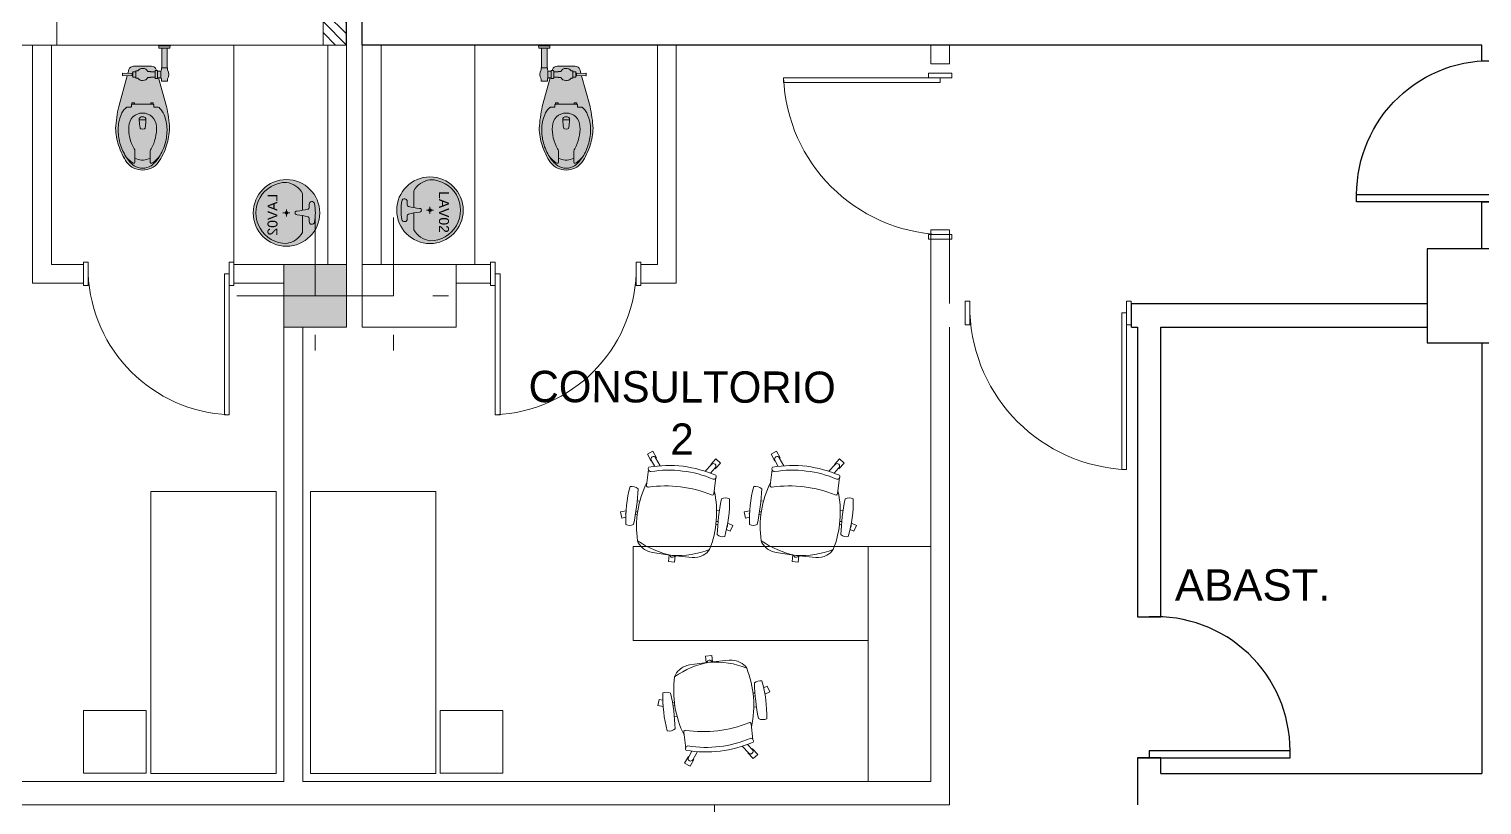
# Model space of a CAD drawing. Header units: metres. Extents: x 51 to 18146, y -212 to 18074.
# Drawn here: x 110.16 to 119.43, y 145 to 149.95 of the extents above; entities that cross this region are included whole.
import ezdxf

# ---------------------------------------------------------------- set-up
doc = ezdxf.new("R2010")
doc.units = ezdxf.units.M
doc.linetypes.add('DASHDOT', pattern=[1, 0.5, -0.25, 0, -0.25])
doc.layers.get('0').update_dxf_attribs({"color": 250})
for name, color, linetype in [('COL', 2, 'Continuous'), ('NO', 250, 'Continuous'), ('PA', 7, 'Continuous'), ('PDF_P0 - Mobiliario', 15, 'Continuous'), ('PU', 1, 'Continuous')]:
    doc.layers.add(name, color=color, linetype=linetype)
for name, color, linetype, lineweight in [('P0 - Mobiliario', 250, 'Continuous', 9), ('P0 - Paredes', 250, 'Continuous', 20), ('P0 - Puertas', 250, 'Continuous', 13), ('P0 - Textos', 250, 'Continuous', 13), ('Rebars', 252, 'Continuous', 5)]:
    doc.layers.add(name, color=color, linetype=linetype, lineweight=lineweight)
doc.layers.get('0').freeze()
doc.styles.add('CENTURY GOTHIC', font='GOTHIC.TTF')
doc.styles.get("Standard").update_dxf_attribs({"font": 'arial.ttf'})

# ---------------------------------------------------------------- blocks, each defined once
blk = doc.blocks.new('-EJ-')
at = {"color": 0, "linetype": 'DASHDOT'}
for p, q in [((-0.3535580161606049, 0.3535580161678808), (0.3535531956677005, -0.3535531956749764)), ((-0.3535549146308767, -0.3535549146345147), (0.3535535659266316, 0.3535535659302695))]:
    blk.add_line(p, q, dxfattribs=at)
blk = doc.blocks.new('-COL30-')
at = {"true_color": 0x636466}
h = blk.add_hatch(color=251, dxfattribs=at)
h.dxf.hatch_style = 1
h.paths.add_polyline_path([(-0.1999999999710837, 0.1999999998887602), (-0.1999999999710837, -0.200000000115196), (0.200000000032844, -0.200000000115196), (0.2000000000328441, 0.19999999988876)])
at = {"color": 0}
blk.add_lwpolyline([(-0.1999999999710837, 0.1999999998887602), (-0.1999999999710837, -0.200000000115196), (0.200000000032844, -0.200000000115196), (0.2000000000328441, 0.19999999988876)], close=True, dxfattribs=at)
blk = doc.blocks.new('RIOSTRA')
for p, q in [((29.28932188134059, -1.45519e-11), (-100.0000000000073, -129.2893218813551)), ((-41.42135623731883, -1.45519e-11), (-100.0000000000073, -58.57864376269572)), ((99.99999999999272, -1.45519e-11), (-50, -150.0000000000145)), ((99.99999999999272, -70.71067811867397), (20.71067811865942, -150.0000000000145))]:
    blk.add_line(p, q)
blk.add_lwpolyline([(-100, 0), (100, 0), (100, -150), (-100, -150)], close=True)
blk = doc.blocks.new('*U240')
for points in [[(-0.1700000003497285, 0.1499999960497864), (-0.1999999999120069, 0.1499999959443537), (-0.2000000004325813, -7.02885e-10), (-0.1700000011031336, -4.3227426e-09)], [(0.8599999999715778, 0.1499999978069986), (0.829999999943638, 0.149999999564211), (0.829999999306648, 1.0543271e-09), (0.859999999101757, 1.1597598e-09)], [(-0.1699999980851213, -0.9250000045462599), (-0.1699999996204856, 0.0749999949321994), (-0.1399999995925458, 0.0749999950376321), (-0.1399999972422743, -0.9250000063034725)]]:
    blk.add_lwpolyline(points, close=True)
blk.add_arc((-0.2147378943730582, 0.1197378871497148), 1.045695340698735, 272.4520289822531, 357.5479712825325)
blk = doc.blocks.new('INOD-01')
at = {"true_color": 0xffffff, "transparency": 33554687}
h = blk.add_hatch(color=7, dxfattribs=at)
h.dxf.hatch_style = 1
edge = h.paths.add_edge_path()
edge.add_line((0.0002918474736075, -0.0003879760621057), (0.0002382510323397, -0.0001917094035475))
edge.add_line((0.0002382510323397, -0.0001917094035475), (0.000264723326868, -0.0001924088414627))
edge.add_arc((0.0002647808000099, -0.0001902336005938), 2.176e-06, 268.4865112817784, 360.0000000000022)
edge.add_line((0.0002669568000099, -0.0001902336005938), (0.0002669568000099, -0.0001771776005938))
edge.add_arc((0.0002647808000099, -0.0001771776005938), 2.176e-06, 2.1925e-12, 91.51348871822026)
edge.add_line((0.000264723326868, -0.0001750023597248), (0.0002339109941819, -0.0001758164679886))
edge.add_arc((-0.0012528411636875, -0.0006210368612465), 0.0015519836266862, 16.67076979263193, 17.55550343394369)
edge.add_arc((-0.0012528411636865, -0.0006210368612483), 0.0015519836266858, 17.55550343401838, 17.55821374517804)
edge.add_arc((0.000196855750372, -0.0001623293090523), 3.1446300254e-05, 17.55821374521364, 89.99999999978911)
edge.add_line((0.0001968557503721, -0.0001308830087983), (0.0001966447219775, -0.0001308830087983))
edge.add_line((0.0001966447219775, -0.0001308830087983), (8.22866498437e-05, -0.0001308830087983))
edge.add_arc((8.22866498437e-05, -0.0001623293090522), 3.1446300254e-05, 90.00000000000018, 162.4417862543645)
edge.add_arc((0.0015319835646691, -0.0006210368615053), 0.0015519836274946, 162.4417862543076, 162.4444965654751)
edge.add_arc((0.0015319835639032, -0.0006210368612465), 0.0015519836266863, 162.4444965660555, 162.6571959689197)
edge.add_line((5.05556381751e-05, -0.000158409064443), (4.42577066413e-05, -0.000158409064443))
edge.add_line((4.42577066413e-05, -0.000158409064443), (4.42577066413e-05, -0.0001627392005938))
edge.add_line((4.42577066413e-05, -0.0001627392005938), (2.3650696051e-05, -0.0001627392005938))
edge.add_arc((-3.00799999893e-05, -0.0001834942554702), 5.7599999999e-05, 21.12051381918062, 29.7974804259429)
edge.add_line((1.99045488869e-05, -0.0001548707533515), (1.99045488869e-05, -0.0001408000005937))
edge.add_line((1.99045488869e-05, -0.0001408000005937), (1.76000000099e-05, -0.0001408000005937))
edge.add_line((1.76000000099e-05, -0.0001408000005937), (1.76000000099e-05, -1.61280005937e-05))
edge.add_line((1.76000000099e-05, -1.61280005937e-05), (3.29732523855e-05, -1.61280005937e-05))
edge.add_arc((3.29732523855e-05, -1.37280005937e-05), 2.4e-06, 270.0000000000012, 356.9999999999856)
edge.add_line((3.53699632689e-05, -1.38536068887e-05), (3.60960000099e-05, -5.938e-13))
edge.add_line((3.60960000099e-05, -5.938e-13), (-3.60959999901e-05, -5.938e-13))
edge.add_line((-3.60959999901e-05, -5.938e-13), (-3.53699632491e-05, -1.38536068887e-05))
edge.add_arc((-3.29732523657e-05, -1.37280005937e-05), 2.4e-06, 183.0000000000167, 270.0000000000017)
edge.add_line((-3.29732523657e-05, -1.61280005938e-05), (-1.75999999901e-05, -1.61280005937e-05))
edge.add_line((-1.75999999901e-05, -1.61280005937e-05), (-1.75999999901e-05, -0.0001408000005937))
edge.add_line((-1.75999999901e-05, -0.0001408000005937), (-1.99045488671e-05, -0.0001408000005937))
edge.add_line((-1.99045488671e-05, -0.0001408000005937), (-1.99045488671e-05, -0.0001548707533515))
edge.add_arc((3.00800000089e-05, -0.0001834942554702), 5.7599999999e-05, 150.2025195740572, 209.7974804259428)
edge.add_line((-1.99045488671e-05, -0.0002121177575888), (-1.99045488671e-05, -0.0002266112005938))
edge.add_line((-1.99045488671e-05, -0.0002266112005938), (1.99045488869e-05, -0.0002266112005938))
edge.add_line((1.99045488869e-05, -0.0002266112005938), (1.99045488869e-05, -0.000212540447836))
edge.add_arc((-3.00799999892e-05, -0.0001839169457173), 5.7599999999e-05, 330.2025195740569, 338.8794861808192)
edge.add_line((2.3650696051e-05, -0.0002046720005938), (3.73515456954e-05, -0.0002046720005938))
edge.add_line((3.73515456954e-05, -0.0002046720005938), (-1.27050733918e-05, -0.0003879760621057))
edge.add_arc((0.000883996825248, -0.0005864974359908), 0.0009184144113163, 167.5166062891937, 176.3215260692015)
edge.add_arc((0.0003833216351227, -0.0005111474126847), 0.0004161714226488, 182.2621442327413, 197.4133275787918)
edge.add_arc((0.000374725779437, -0.0005146131149671), 0.0004069330158361, 197.3099173398628, 214.6376872902036)
edge.add_arc((0.0001401104933145, -0.0006654765836616), 0.0001284835175649, 218.7559047758317, 269.7595075541422)
edge.add_arc((0.0001390319069012, -0.0006654765836616), 0.0001284835175649, 270.2404924458575, 321.2440952241662)
edge.add_arc((-9.55833792213e-05, -0.0005146131149671), 0.0004069330158361, 325.3623127097956, 342.6900826601273)
edge.add_arc((-0.000104179234907, -0.0005111474126847), 0.0004161714226488, 342.5866724211986, 357.7378557672582)
edge.add_arc((-0.0006048544250323, -0.0005864974359908), 0.0009184144113163, 3.678473930798392, 12.48339371080601)
for p, q in [((-1.75999999901e-05, -0.0001408000005937), (-1.75999999901e-05, -1.61280005938e-05)), ((1.76000000099e-05, -0.0001408000005937), (1.76000000099e-05, -1.61280005938e-05)), ((0.0002066176000099, -0.0001908736005938), (0.0002066176000099, -0.0001765376005938)), ((0.000180593588431, -0.0002072576005938), (0.000180593588431, -0.0002072558843656)), ((0.0001178826573047, -0.0004726958628207), (0.0001612597431683, -0.0004726958628207))]:
    blk.add_line(p, q)
for points in [[(3.29732523855e-05, -1.61280005937e-05, 0.3989595459737203), (3.53699632689e-05, -1.38536068887e-05), (3.60960000099e-05, -5.938e-13), (-3.60959999901e-05, -5.938e-13), (-3.53699632491e-05, -1.38536068887e-05, 0.3989595459737218), (-3.29732523657e-05, -1.61280005938e-05)], [(5.74737066413e-05, -0.000158409064443), (4.42577066413e-05, -0.000158409064443), (4.42577066413e-05, -0.0002090021367445), (5.74737066413e-05, -0.0002090021367445, 0.4142135623730943), (5.98737066413e-05, -0.0002066021367445), (5.98737066413e-05, -0.000160809064443, 0.4142135623735644)]]:
    blk.add_lwpolyline(points, format="xyb", close=True)
for points in [[(2.3650696051e-05, -0.0001627392005938, 0.0378785093084316), (1.99045488869e-05, -0.0001548707533515), (1.99045488869e-05, -0.0001408000005937), (-1.99045488671e-05, -0.0001408000005937), (-1.99045488671e-05, -0.0001548707533515, 0.2660558827263071), (-1.99045488671e-05, -0.0002121177575888), (-1.99045488671e-05, -0.0002266112005938), (1.99045488869e-05, -0.0002266112005938), (1.99045488869e-05, -0.000212540447836, 0.0378785093084317), (2.3650696051e-05, -0.0002046720005938)], [(0.0002339109941819, -0.0001758164679886, 0.0038603979375891), (0.0002268591426284, -0.0001529127527126, 1.18259633602e-05), (0.0002268369968987, -0.00015284275771, 0.327052198794663), (0.000196855750372, -0.0001308830087983), (0.0001966447219775, -0.0001308830087983), (8.24976782382e-05, -0.0001308830087983), (8.22866498437e-05, -0.0001308830087983, 0.3270521987946629), (5.2305403317e-05, -0.0001528427577099, 1.18259633601e-05), (5.22832575872e-05, -0.0001529127527126, 0.0009280764907097), (5.05556381751e-05, -0.000158409064443)], [(5.98737066413e-05, -0.0001671552005938), (8.83712000099e-05, -0.0001671552005938), (8.83712000099e-05, -0.0001641573180548), (0.0001056261709735, -0.0001641573180548, -0.5379008791039003), (0.0001708714179404, -0.0001601536005938), (0.000180593588431, -0.0001601536005938), (0.0001825024000099, -0.0001620624121726), (0.0001825024000099, -0.0002053487890149), (0.000180593588431, -0.0002072576005938), (0.0001708714179406, -0.0002072576005938, -0.5380478875231625), (0.0001056172595807, -0.0002032384005938), (8.83712000099e-05, -0.0002032384005938), (8.83712000099e-05, -0.0002002560005938), (5.98737066413e-05, -0.0002002560005938)], [(0.0002021504000099, -0.0001933318851751, 0.0763482395148187), (0.0002066176000099, -0.0001908736005938), (0.000264723326868, -0.0001924088414627, 0.421971777180901), (0.0002669568000099, -0.0001902336005938), (0.0002669568000099, -0.0001771776005938, 0.4219717771809204), (0.000264723326868, -0.0001750023597248), (0.0002066176000099, -0.0001765376005938, 0.0763482395148204), (0.0002021504000099, -0.0001740793160124)], [(3.73515456954e-05, -0.0002046720005938), (-1.27050733918e-05, -0.0003879760621057, 0.0384376232708101), (-3.25254619771e-05, -0.0005275743680697, 0.0662059872184115), (-1.37769603512e-05, -0.0006356920171529, 0.075751054727309), (3.99164801587e-05, -0.0007459077592939, 0.2262934232875251), (0.0001395712001078, -0.0007939589694142, 0.2262934232875266), (0.0002392259200569, -0.0007459077592939, 0.075751054727309), (0.0002929193605669, -0.0006356920171529, 0.0662059872184115), (0.0003116678621927, -0.0005275743680697, 0.0384376232708101), (0.0002918474736075, -0.0003879760621057), (0.0002382510323397, -0.0001917094035475)], [(0.0001395712002365, -0.0003739555502288), (7.18935035182e-05, -0.0003739555502288, 0.4061813241343537), (6.81073048658e-05, -0.0003774445621311), (6.81073048658e-05, -0.0003878493849188, -0.4440172768090673), (6.20976410165e-05, -0.0003928962984438), (3.97847998381e-05, -0.0003928962984438, 0.1438469578059684), (3.43935864718e-05, -0.0003954436925504, 0.0482381198471497), (1.60773100786e-05, -0.0004157084602697), (7.8783026355e-06, -0.0004293868996631, 0.0993278735155251), (-1.60211943743e-05, -0.0005217433313045, 0.066881327153603), (-8.2041698472e-06, -0.0006088583538911, 0.081512776691417), (2.92823564273e-05, -0.0007020492371039, 0.1112856783503353), (8.56062717975e-05, -0.0007663386674882, 0.1252006655262719), (0.0001395712001721, -0.0007822357323021, 0.1252006655262719), (0.0001935361285468, -0.0007663386674882, 0.1112856783503353), (0.000249860043917, -0.0007020492371039, 0.081512776691417), (0.0002873465701915, -0.0006088583538911, 0.066881327153603), (0.0002951635947186, -0.0005217433313045, 0.0993278735155251), (0.0002712640977088, -0.0004293868996631), (0.0002630650902657, -0.0004157084602697, 0.0482381198471497), (0.0002447488138724, -0.0003954436925504, 0.1438469578059684), (0.0002393576005062, -0.0003928962984438), (0.0002170447593278, -0.0003928962984438, -0.4440172768090673), (0.0002110350954785, -0.0003878493849188), (0.0002110350954785, -0.0003774445621311, 0.4061813241343537), (0.0002072488968261, -0.0003739555502288), (0.0001395712001078, -0.0003739555502288)], [(2.69653758376e-05, -0.0006981647735054, 0.1342459237053753), (8.01265500507e-05, -0.0007492590977242, 0.6295442393258791), (9.08990182353e-05, -0.0007421851418912), (9.08990182353e-05, -0.0006740476619452, 0.129257394288638), (8.50943098931e-05, -0.0006577741512603, -0.1489843020424669), (5.13898260291e-05, -0.0005150487915121, -0.9657174645196754), (0.0002277525741865, -0.0005150487915121, -0.1489843020424669), (0.0001940480903225, -0.0006577741512603, 0.129257394288638), (0.0001882433819804, -0.0006740476619452), (0.0001882433819804, -0.0007421851418912, 0.6295442393258791), (0.0001990158501649, -0.0007492590977242, 0.1342459237053753), (0.000252177024378, -0.0006981647735054)], [(0.0001395712001128, -0.0005326198181152), (0.0001282967442991, -0.000530824833551, -0.2859930065653504), (0.0001239851846624, -0.0005265548146609), (0.0001209619268648, -0.000510603787351, -0.0096572455949556), (0.0001185859735593, -0.0004812373990253), (0.0001178826573047, -0.0004726958628207, -0.2787004730350135), (0.0001232404679758, -0.0004587671980262)], [(0.0001395712003601, -0.0005326198181152), (0.0001508456561738, -0.000530824833551, 0.2859930065653504), (0.0001551572158105, -0.0005265548146609), (0.0001581804736081, -0.000510603787351, 0.0096572455949556), (0.0001605564269137, -0.0004812373990253), (0.0001612597431683, -0.0004726958628207, 0.2787004730350135), (0.0001559019324971, -0.0004587671980262)], [(9.08494790077e-05, -0.0007185351238292, 0.0687483220196974), (0.0001335441688653, -0.0007313846657857), (0.0001455982313504, -0.0007313846657857, 0.0687483220196972), (0.000188292921208, -0.0007185351238292)]]:
    blk.add_lwpolyline(points, format="xyb")
for points in [[(4.42577066413e-05, -0.0001627392005938), (2.35776000098e-05, -0.0001627392005938), (2.35776000098e-05, -0.0002046720005938), (4.42577066413e-05, -0.0002046720005938)], [(0.0001825024000099, -0.0002011776005938), (0.0002021504000099, -0.0002011776005938), (0.0002021504000099, -0.0001662336005938), (0.0001825024000099, -0.0001662336005938)]]:
    blk.add_lwpolyline(points)
for points in [[(7.18935033896e-05, -0.0003739555502288), (8.77249324352e-05, -0.0003739555502288), (8.77249324352e-05, -0.0003643504567444), (7.18935033896e-05, -0.0003643504567444)], [(0.0002072488968261, -0.0003739555502288), (0.0001914174677804, -0.0003739555502288), (0.0001914174677804, -0.0003643504567444), (0.0002072488968261, -0.0003643504567444)]]:
    blk.add_lwpolyline(points, close=True)
for centre, start, end in [((0.0001395712001078, -0.0004812373990253), 90.00000000003367, 126.0087058856213), ((0.0001395712003651, -0.0004812373990253), 53.99129411437868, 89.99999999996636)]:
    blk.add_arc(centre, 2.77777372361e-05, start, end)
blk = doc.blocks.new('*U235')
at = {"true_color": 0xffffff, "transparency": 33554648}
h = blk.add_hatch(color=7, dxfattribs=at)
h.dxf.hatch_style = 1
edge = h.paths.add_edge_path()
edge.add_arc((0, -0.2414999999999736), 0.2415, 0, 360)
for p, q in [((-0.0251743179051118, -0.2414999999999736), (0.0251743179051119, -0.2414999999999736)), ((0, -0.2163256820948618), (0, -0.2654958906946376)), ((-0.1415971398016609, -0.3589999999999236), (-0.0194043751166646, -0.3589999999999236)), ((-0.0629496485748859, -0.4062846031793584), (-0.0393239013624225, -0.4062846031793584)), ((0.019404375116892, -0.3589999999999236), (0.1415971398016609, -0.3589999999999236)), ((0.039323901365151, -0.4062846031793584), (0.0629496485751133, -0.4062846031793584)), ((0, -0.4829999999999737), (0, -0.4829999999999737))]:
    blk.add_line(p, q)
for radius in [0.2415, 0.01]:
    blk.add_circle((0, -0.2414999999999736), radius)
for centre, radius, start, end in [((0, -0.2414999999999736), 0.2215, 359.9999991805735, 180.0000010560101), ((-0.0612184111591887, -0.2184225629652019), 0.1619344182730617, 188.1931735702387, 240.240138086049), ((0, -0.3172270947050606), 0.0136040385439314, 355.6157637962072, 184.3842362037927), ((0.0612184111591887, -0.2184225629652019), 0.1619344182730571, 299.7598619139509, 351.8068264297613), ((-0.062949648574886, -0.4260937162447363), 0.0198091130653746, 89.99999999983065, 256.6163226065404), ((-0.0393239013624225, -0.3943398535229221), 0.0119447496564532, 270, 341.9046449538021), ((-0.5623570317511623, -0.2603682471880119), 0.5518385724188483, 345.5522968870517, 353.977452873383), ((0.5623570317486611, -0.2603682471881257), 0.551838572416039, 186.0225471266364, 194.4477031130903), ((0.039323901365151, -0.3943398535229221), 0.0119447496564532, 198.0953550463533, 270), ((0.0629496485751133, -0.4260937162447363), 0.0198091130653746, 283.3836773934596, 90.00000000000003), ((0, -0.0637212258760087), 0.3875729818071575, 259.9649411936483, 280.0350588063517)]:
    blk.add_arc(centre, radius, start, end)
at = {"insert": (-0.1383728920018935, -0.1770669712791654), "char_height": 0.0720998992328035, "attachment_point": 7}
blk.add_mtext_dynamic_manual_height_columns('LAV02', width=0.1412241086363792, gutter_width=0.3604994961640172, heights=[0], dxfattribs=at)
blk = doc.blocks.new('*U238')
for points in [[(1.029999999017456, 0.9750000002444711), (1.029999996945262, 0.0750000011175861), (0.9999999969173222, 0.0750000011175862), (0.9999999981746094, 0.9750000021071166)], [(0.0999999974411911, 1.9557783e-09), (0.1299999974691307, 9.31331e-11), (0.1299999986332846, 0.149999998603017), (0.0999999988381756, 0.1499999986030171)], [(1.029999997410922, -9e-16), (1.059999996973201, -1e-15), (1.059999998020939, 0.1499999966472377), (1.029999998691492, 0.150000000372528)]]:
    blk.add_lwpolyline(points, close=True)
blk.add_arc((1.070264102177511, 0.0347358979013406), 0.9411258062979863, 92.45202878089133, 177.5479710811707)
blk = doc.blocks.new('*U239')
for points in [[(1.029999999017456, 0.9750000002444711), (1.029999996945262, 0.0750000011175861), (0.9999999969173222, 0.0750000011175862), (0.9999999981746094, 0.9750000021071166)], [(0.0999999974411911, 1.9557783e-09), (0.1299999974691307, 9.31331e-11), (0.1299999986332846, 0.149999998603017), (0.0999999988381756, 0.1499999986030171)], [(1.029999997410922, -9e-16), (1.059999996973201, -1e-15), (1.059999998020939, 0.1499999966472377), (1.029999998691492, 0.150000000372528)]]:
    blk.add_lwpolyline(points, close=True)
blk.add_arc((1.070264102177511, 0.0347358979013406), 0.9411258062979863, 92.45202878089133, 177.5479710811707)
blk = doc.blocks.new('*U237')
for points in [[(-0.2000000028223908, 0.1499999940817066), (-0.1700000027944511, 0.1499999960497846), (-0.1700000011031332, -2.4600993e-09), (-0.2000000008982422, -2.5655322e-09)], [(0.8299999974989153, 0.1499999995642128), (0.8599999970611937, 0.1499999996696457), (0.8599999986360963, 3.022407e-09), (0.8299999993066485, -8.083161e-10)], [(0.830000002790325, -0.9250000010318334), (0.8299999972968365, 0.0749999984466258), (0.7999999972688967, 0.074999998341193), (0.800000001947478, -0.9250000029999114)]]:
    blk.add_lwpolyline(points, close=True)
blk.add_arc((0.874737891734953, 0.1197378909785973), 1.045695340698735, 182.4520291201909, 267.5479714204705)
blk = doc.blocks.new('P-DE')
at = {"color": 0}
blk.add_lwpolyline([(-0.049999999999983, 1), (-0.049999999999983, 0), (1.42e-14, 0), (1.42e-14, 1), (-0.049999999999983, 1, 0.4293114224133711), (-0.9999999999999857, 0, 3.280951269485766)], format="xyb", dxfattribs=at)
blk = doc.blocks.new('-COL60-')
at = {"color": 0}
blk.add_lwpolyline([(-0.2999999997985725, 0.2999999998507121), (-0.2999999997985725, -0.300000000153247), (0.300000000205344, -0.300000000153247), (0.300000000205344, 0.2999999998507121)], close=True, dxfattribs=at)
blk = doc.blocks.new('P-IZ')
at = {"color": 0}
blk.add_lwpolyline([(0.0499999999999972, 1), (0.0499999999999972, 0), (0, 0), (0, 1), (0.0499999999999972, 1, -0.4293114224133711), (1, 0, -3.280951269485766)], format="xyb", dxfattribs=at)
blk = doc.blocks.new('S1')
at = {"layer": 'P0 - Mobiliario'}
for p, q in [((0.0002687905060593, 6.77934288979e-05), (0.0002897969244514, 0.0001080381143838)), ((0.0002839173751418, 0.0001067988332361), (0.0003058584558312, 0.0001502267401665)), ((0.0002880188340787, 0.0001046375706792), (0.0002839173751418, 0.0001067988332361)), ((0.0003184237873647, 9.43039320409e-05), (0.0002912253460381, 4.00399807841e-05)), ((0.0003058584558312, 0.0001502267401665), (0.0003412397655193, 0.0001321041341871)), ((0.0003412397655193, 0.0001321041341871), (0.0003188586777542, 8.83505064994e-05)), ((-9.48614457157e-05, 8.64087138325e-05), (-0.0001228612174746, 5.81891164184e-05)), ((-0.0001228612174746, 5.81891164184e-05), (-0.0001049109378364, 4.03620712459e-05)), ((-7.01799166854e-05, 6.16438407451e-05), (-9.48614457157e-05, 8.64087138325e-05)), ((-3.89933211263e-05, 6.9426875561e-06), (-3.36818357464e-05, -3.4597422928e-06)), ((2.36607587431e-05, 3.85184474289e-05), (3.15370375756e-05, 2.30929274112e-05)), ((0.0002301692350302, 9.03922766447e-05), (0.0001376377383713, 4.37519736588e-05)), ((0.0003188586777542, 8.83505064994e-05), (0.0003161543125752, 8.9776692912e-05)), ((-5.83947615232e-05, -1.9868481904e-06), (-4.93461077567e-05, -1.11323092133e-05)), ((-0.000196110693505, -0.0002270060721785), (-0.0001405401767697, -0.0003416671045125)), ((0.000422225659946, -0.0002170930635184), (0.0004807709103916, -0.0002269699275494)), ((0.0004765553197358, -0.0002584278732538), (0.0004315018879715, -0.000251598989591)), ((0.0004710376674775, -0.0002606837823987), (0.0004715533612762, -0.0002576695717871)), ((0.0005195560941938, -0.000268449421972), (0.0004710376674775, -0.0002606837823987)), ((0.0004769953323994, -0.0002263264935464), (0.0004777795823757, -0.0002217491865158)), ((0.0004777795823757, -0.0002217491865158), (0.0005258659797255, -0.0002291964683682)), ((0.0005258659797255, -0.0002291964683682), (0.0005195560941938, -0.000268449421972)), ((-0.0001859889307525, -0.0003425741568208), (-0.0001491563466843, -0.0003238909319043)), ((-0.0001680149284657, -0.0003780397363007), (-0.0001859889307525, -0.0003425741568208)), ((-0.0001311666069087, -0.0003591014575213), (-0.0001680149284657, -0.0003780397363007)), ((-8.02493819501e-05, -0.000453917959705), (-0.0001405401767697, -0.0003416671045125)), ((0.0004268169573043, -0.0002947380617261), (0.0003347765898798, -0.0003423402346671)), ((0.0001827730259392, -0.0004743087813258), (0.000180671200389, -0.0004616162665188)), ((0.0002013831997756, -0.0004638295676559), (0.0001960717143957, -0.0004534271396697)), ((0.0002637053153012, -0.0004316036552191), (0.0002558244878892, -0.0004161692298949)), ((0.0001937132852618, -0.000561815245077), (0.0001897991618607, -0.0005368213318288)), ((0.0002329908667598, -0.0005556829962879), (0.0001937132852618, -0.000561815245077)), ((0.000227404207224, -0.0005211682748049), (0.0002329908667598, -0.0005556829962879))]:
    blk.add_line(p, q, dxfattribs=at)
for centre, radius, start, end in [((0.0003297473958228, -0.0006301704403013), 0.000799091, 108.7406466482511, 126.2940865550146), ((3.07536351029e-05, 8.46161525697e-05), 5.9532e-05, 352.3278767053593, 44.7813767783053), ((0.0002409859730396, 7.94772990048e-05), 1.7185e-05, 81.52387664680047, 211.0903764267905), ((-0.0003954160248395, -0.000492107314989), 0.00086871, 28.24177671185727, 42.65137653714506), ((0.0003041081766132, 0.0001011642962694), 1.5873e-05, 334.3848766597308, 154.36937664724), ((0.000239734245697, -0.0005815340578556), 0.000639472, 97.66547664982313, 131.8346766328395), ((-8.5573911434e-05, 2.46129371226e-05), 5.8674e-05, 190.535876487358, 239.6068765690269), ((-0.0005902403385844, 0.0011785326525569), 0.0012948, 291.5208766586811, 301.6798765944715), ((-7.79650153127e-05, 4.03212793171e-05), 1.5873e-05, 95.92857657798059, 146.6767765250789), ((0.0001420772338752, 3.49253732711e-05), 9.884e-06, 116.7487617032984, 228.9378767085056), ((-0.0004061159098055, -0.000470668040216), 0.000735931, 26.59177664003442, 42.60127671079723), ((-0.0002574984708335, -0.0003931782860309), 0.00067017, 26.42457650633705, 43.79207654050054), ((-0.0004118643475231, -0.0004598936289549), 0.00086871, 11.44687651401651, 25.85597685539854), ((-9.33751740959e-05, -0.0001753913797438), 0.000114965, 170.4136766245872, 206.6712767662863), ((-0.0001129760851618, -0.0001633475348353), 9.403e-05, 141.7127766352583, 175.6738766862172), ((0.0003733554279897, -0.0001184131000191), 0.000560288, 178.6366765887547, 203.4816767992627), ((-0.00040077259182, -0.000481132812798), 0.000735931, 11.49687666739273, 27.50597673375807), ((-0.0002508545683231, -0.0004061902277172), 0.00067017, 10.30587658470333, 27.67317670544759), ((0.0004786631150637, -0.0002426989004016), 1.5873e-05, 262.3848766398494, 82.36947656018356), ((-0.0001377688103821, -0.0003393762484193), 1.5873e-05, 128.5667766666598, 285.4118765335588), ((0.0003416456806008, -5.63102439046e-05), 0.000560288, 210.6160766137999, 235.4608765893235), ((-0.0001118469422217, 0.000107030145824), 0.000639472, 282.2628767229281, 316.4318765816556), ((0.0003302302176598, -0.0003335682041943), 9.884e-06, 185.1596765914904, 297.348876668046), ((0.0004243186006788, -0.0002795757167041), 1.7185e-05, 203.0073767372521, 332.5738766511715), ((2.17994640116e-05, -0.0004009584337473), 0.000114965, 207.4264767206131, 243.6838766336426), ((0.0008271439468954, -0.0015973840206862), 0.0012948, 112.4174867608384, 122.5767365377083), ((-9.8459236091e-05, 0.0002084630522877), 0.000799091, 287.8038765804383, 305.3568768118831), ((0.0003052000591997, -0.0004528812728822), 5.9532e-05, 9.315876554376876, 61.76977648693084), ((2.00611485634e-05, -0.000423898100853), 9.403e-05, 238.4238767263647, 272.384876590044), ((0.0001883813834284, -0.0005119226202369), 5.8674e-05, 174.4913766715149, 223.5618767604802), ((0.000205567319179, -0.0005149707105011), 1.5873e-05, 267.420876640493, 318.1688765473059)]:
    blk.add_arc(centre, radius, start, end, dxfattribs=at)
blk = doc.blocks.new('*U236')
for points in [[(-0.1700000003497285, 0.1499999960497864), (-0.1999999999120069, 0.1499999959443537), (-0.2000000004325813, -7.02885e-10), (-0.1700000011031336, -4.3227426e-09)], [(0.8599999999715778, 0.1499999978069986), (0.829999999943638, 0.149999999564211), (0.829999999306648, 1.0543271e-09), (0.859999999101757, 1.1597598e-09)], [(-0.1699999980851213, -0.9250000045462599), (-0.1699999996204856, 0.0749999949321994), (-0.1399999995925458, 0.0749999950376321), (-0.1399999972422743, -0.9250000063034725)]]:
    blk.add_lwpolyline(points, close=True)
blk.add_arc((-0.2147378943730582, 0.1197378871497148), 1.045695340698735, 272.4520289822531, 357.5479712825325)

msp = doc.modelspace()

# ---------------------------------------------------------------- linework, layer by layer
at = {"layer": 'P0 - Mobiliario'}
for p, q in [((111.4640480541573, 148.4465400318786), (111.4640478390292, 149.8465400339648)), ((111.4640493132783, 148.4465414245284), (111.4640490981503, 149.8465414266145)), ((113.0040480537996, 148.4465403561577), (113.0040476365671, 149.8465403567835)), ((113.0040493129207, 148.4465417488074), (113.0040488956882, 149.8465417494333))]:
    msp.add_line(p, q, dxfattribs=at)
for points in [[(111.734049374686, 146.9965414628243), (110.9340493747307, 146.9965414628243), (110.9340493747307, 145.1965414629137), (111.734049374686, 145.1965414629137)], [(111.9540493746711, 146.9965415288067), (112.7540493746413, 146.9965415288067), (112.7540493746413, 145.1965415288961), (111.9540493746711, 145.1965415288961)], [(115.5140484242154, 146.0465146349227), (114.0140484224273, 146.0465150142467), (114.0140485899164, 146.6465150146043), (115.5140485898419, 146.6465146352804)], [(115.5140485898419, 146.6465146352804), (115.9140485891117, 146.6465146352804), (115.9140485891117, 145.1465415288961), (115.5140485898419, 145.1465415288961)], [(110.905202058108, 145.1988638340986), (110.905202058108, 145.5988638340688), (110.5052020581229, 145.5988638340688), (110.5052020581229, 145.1988638340986)], [(112.7828966912491, 145.1988639000809), (112.7828966912491, 145.5988639000511), (113.1828966912342, 145.5988639000511), (113.1828966912342, 145.1988639000809)]]:
    msp.add_lwpolyline(points, close=True, dxfattribs=at)
at = {"layer": 'P0 - Paredes'}
for p, q in [((110.1794135707901, 148.3265400237724, -3.1020207e-09), (110.1794135936931, 149.8465405385181, -5.9281946e-09)), ((110.1794148299111, 148.3265414164221, -3.1020207e-09), (110.1794148528142, 149.8465419311678, -5.9281946e-09)), ((110.299413572608, 148.4465399945661, -7.351184e-09), (110.2994135936782, 149.84654053673, -5.9281946e-09)), ((110.2994148317291, 148.4465413872158, -7.351184e-09), (110.2994148527993, 149.8465419293797, -5.9281946e-09)), ((112.1840478405342, 149.8465401446208), (112.0640478389845, 149.8465401261434)), ((112.0640480541275, 148.446540124087), (112.0640478389845, 149.8465401261434)), ((112.0640493132485, 148.4465415167368), (112.0640490981056, 149.8465415187931)), ((112.1840480541275, 148.4465401425048), (112.1840478389845, 149.8465401446208)), ((112.1840493132485, 148.4465415351546), (112.1840490981055, 149.8465415372705)), ((112.2840480538294, 148.4465401415511), (112.2840476365969, 149.846540142177)), ((112.2840493129505, 148.4465415342009), (112.284048895718, 149.8465415348267)), ((112.4040480538294, 148.4465401773437), (112.4040476365969, 149.8465401779696)), ((112.4040493129505, 148.4465415699935), (112.404048895718, 149.8465415706193)), ((114.1686822191761, 148.4465401385411, -7.3511839e-09), (114.1686821980909, 149.84654053673, -5.9281946e-09)), ((114.1686834782971, 148.4465415311909, -7.3511839e-09), (114.168683457212, 149.8465419293797, -5.9281946e-09)), ((114.2886822209642, 148.3265402892813, -3.1020212e-09), (114.288682198076, 149.8465405385181, -5.9281946e-09)), ((114.2886834800853, 148.326541681931, -3.1020212e-09), (114.2886834571971, 149.8465419311678, -5.9281946e-09)), ((115.9154758833931, 149.7265407358691), (115.9154758649454, 149.8465407161697)), ((115.9154771425141, 149.7265421285188), (115.9154771240665, 149.8465421088195)), ((116.0340473299906, 149.7265407344088), (116.034047311543, 149.8465407344087)), ((116.0340485891117, 149.7265421270585), (116.0340485706641, 149.8465421270585)), ((115.9154758833931, 149.7265407358691), (116.0340473299906, 149.7265407344088)), ((115.9154771425141, 149.7265421285188), (116.0340485891117, 149.7265421270585)), ((115.9140473316596, 148.6665407345876), (115.9140473299906, 145.1465401362463)), ((116.0340473316596, 148.6665407345876), (115.9140473316596, 148.6665407345876)), ((115.9140485907806, 148.6665421272373), (115.9140485891117, 145.1465415288961)), ((116.0340485907806, 148.6665421272373), (115.9140485907806, 148.6665421272373)), ((116.0340473316596, 148.6665407345876), (116.0340473314509, 148.1965417593106)), ((116.0340485907806, 148.6665421272373), (116.034048590572, 148.1965431519603)), ((110.5040480546639, 148.4465398923143, -7.3980485e-09), (110.299413572608, 148.4465399945661, -4.9518577e-09)), ((110.5040480546639, 148.4465398923143, -7.3980485e-09), (110.504048063992, 148.3265397600814, -7.4679735e-09)), ((111.7840480541424, 148.4465400810226), (111.4640480541573, 148.4465401623532)), ((111.4640480541573, 148.4465400318786), (111.4640480541573, 148.3265400318786)), ((111.7840493132634, 148.4465414736724), (111.4640493132783, 148.4465415550029)), ((111.4640493132783, 148.4465414245284), (111.4640493132783, 148.3265414245284)), ((111.7840480725751, 148.3265400638565), (111.7840481030629, 148.4465400810226)), ((111.7840493316962, 148.3265414565063), (111.7840493621839, 148.4465414736724)), ((112.0640480541275, 148.446540124087), (112.1840480541275, 148.4465401425048)), ((112.0640493132485, 148.4465415167368), (112.1840493132485, 148.4465415351546)), ((112.2840480538294, 148.4465401415511), (112.4040480538294, 148.4465401773437)), ((112.2840493129505, 148.4465415342009), (112.4040493129505, 148.4465415699935)), ((112.8840462122545, 148.4465401394948), (113.1040480537848, 148.4465403863176)), ((112.8840474713756, 148.4465415321446), (113.1040493129058, 148.4465417789674)), ((113.1040480537848, 148.4465403863176), (113.1040480537848, 148.3265403863474)), ((113.1040493129058, 148.4465417789674), (113.1040493129058, 148.3265417789972)), ((114.0640480532781, 148.4465402467831, -7.3980485e-09), (114.06404804395, 148.3265401145503, -7.4679735e-09)), ((114.0640480532781, 148.4465402467831, -7.3980485e-09), (114.1686822191761, 148.4465402467831, -6.3398978e-09)), ((114.0640493123991, 148.4465416394329, -7.3980485e-09), (114.064049303071, 148.3265415072, -7.4679735e-09)), ((114.0640493123991, 148.4465416394329, -7.3980485e-09), (114.1686834782971, 148.4465416394329, -6.3398978e-09)), ((110.1794135707901, 148.3265400237724, -2.0621287e-09), (110.5040480700419, 148.3265399980232, -7.4679733e-09)), ((111.7840461913482, 148.3265400638565), (111.4640480541573, 148.3265401690885)), ((111.7840474504693, 148.3265414565063), (111.4640493132783, 148.3265415617383)), ((112.8840480750487, 148.3265401222988), (113.1040480537848, 148.3265403863474)), ((112.8840493341698, 148.3265415149486), (113.1040493129058, 148.3265417789972)), ((114.2886822209642, 148.3265402892813, -4.205246e-09), (114.0640480379001, 148.326540352492, -7.4679733e-09)), ((114.2886834800853, 148.326541681931, -4.205246e-09), (114.0640492970212, 148.3265417451417, -7.4679733e-09)), ((111.7840481155649, 148.0465394585713), (111.7840481155649, 145.1465400702938)), ((111.784049374686, 148.0465408512211), (111.784049374686, 145.1465414629435)), ((111.9040481155501, 148.0465394585713), (111.9040481155501, 145.1465401362463)), ((111.9040493746711, 148.0465408512211), (111.9040493746711, 145.1465415288961)), ((116.0340485904975, 148.0465431514835), (116.0340485891117, 144.9965413122034)), ((107.2840505595965, 145.1465415665364), (111.784049374686, 145.1465414629435)), ((111.9040493746711, 145.1465415288961), (115.9140485891117, 145.1465415288961)), ((107.1340505826635, 144.9965413122034), (116.0340485891117, 144.9965413122034)), ((114.5340491008427, 144.8465384083648), (114.5340491008427, 144.9965399195536))]:
    msp.add_line(p, q, dxfattribs=at)
at = {"layer": 'PA', "color": 0}
for p, q in [((112.1840491005159, 149.8465384083889), (112.1840491005159, 150.0465384083889)), ((112.2840491005159, 149.8465384083889), (112.2840491005159, 150.0465384087237)), ((119.4340491008437, 149.8465384083889), (112.2840491005159, 149.8465384083889)), ((119.4340491008437, 149.8465384083889), (112.2840491005159, 149.8465384083889)), ((119.4340491008436, 149.7465384083655), (119.4340491008437, 149.8465384083889)), ((119.4340491008436, 149.7465384083655), (119.6340491008436, 149.7465384083655)), ((119.4340491008436, 148.5465384084434), (119.4340491008436, 148.8465384083655)), ((119.4340491008436, 148.8465384083655), (119.6340491008436, 148.8465384083655)), ((119.4340491008436, 148.5465384084434), (119.4340491008436, 148.6965384083655)), ((117.1970472476281, 148.1965384081523), (119.0840491006836, 148.1965384081523)), ((117.1970472476281, 148.0465384081523), (117.2340491005159, 148.0465384081523)), ((117.2340491005159, 148.0465384087238), (117.2340491005159, 146.1965384087238)), ((117.3840491005159, 148.0465384081523), (119.0840491006836, 148.0465384081523)), ((117.3840491005159, 146.1965384087238), (117.3840491005159, 148.0465384087238)), ((119.4340491008436, 147.9465384085077), (119.4340491008436, 145.1965384084437)), ((117.2340491005159, 146.1965384087238), (117.3840491005159, 146.1965384087238)), ((117.2340491007697, 145.2965384087238), (117.3840491005159, 145.2965384087238)), ((117.3840491005159, 145.2965384087238), (117.2340491005159, 145.2965384087238)), ((117.2340491007697, 145.2965384087238), (117.2340491007697, 144.9965384084521)), ((117.3840491005159, 145.196538408444), (117.3840491005159, 145.2965384087238)), ((117.3840491005159, 145.196538408444), (119.4340491008436, 145.1965384084437))]:
    msp.add_line(p, q, dxfattribs=at)
at = {"layer": 'PDF_P0 - Mobiliario'}
msp.add_line((117.1970472476281, 148.0465384081523), (117.1970472476281, 148.1965384081522), dxfattribs=at)
at = {"layer": 'Rebars', "transparency": 33554687}
for p, q in [((110.3340478412793, 149.846539889811), (110.3340478096143, 150.0465398890361)), ((110.3340491004003, 149.8465412824607), (110.3340490687354, 150.0465412816858)), ((112.1840478400723, 149.8465401431307), (110.3340478412793, 149.8465395917877)), ((112.1840490991933, 149.8465415357804), (110.3340491004003, 149.8465409844375))]:
    msp.add_line(p, q, dxfattribs=at)
at = {"layer": 'Rebars'}
for p, q in [((110.3340491003556, 149.8465434058762), (107.2090860786428, 149.8499911852983)), ((110.3340478412346, 149.8465420132264), (108.7340478398786, 149.846539390622))]:
    msp.add_line(p, q, dxfattribs=at)
at = {"layer": 'Rebars', "transparency": 33554687}
for points in [[(112.2840480538294, 148.4465400482401), (112.2840481171594, 148.0465400478824), (112.8840481167719, 148.0465401391372), (112.8840480571673, 148.4465401394948)], [(112.2840493129505, 148.4465414408898), (112.2840493762804, 148.0465414405322), (112.884049375893, 148.0465415317869), (112.8840493162884, 148.4465415321446)]]:
    msp.add_lwpolyline(points, close=True, dxfattribs=at)

# ---------------------------------------------------------------- block references
at = {"layer": 'COL', "color": 15}
msp.add_blockref('-COL60-', (119.3840491005676, 148.2465384083679), dxfattribs=at)
msp.add_blockref('-COL60-', (119.3840491005676, 148.2465384083679), dxfattribs=at)
at = {"layer": 'P0 - Mobiliario', "extrusion": (-1.6047004e-09, -6.3903545e-09, 1), "xscale": -999.9999999516758, "yscale": 999.9999999516758, "zscale": 999.9999999516758, "rotation": 359.9999228157342}
for p in [(111.0213025277392, 149.8422602570936, -1.1355827705e-06), (111.0213037868602, 149.8422616497433, -1.1355827814e-06)]:
    msp.add_blockref('INOD-01', p, dxfattribs=at)
at = {"layer": 'P0 - Mobiliario', "extrusion": (1.6047004e-09, -6.3903545e-09, 1), "xscale": 999.9999999516758, "yscale": 999.9999999516758, "zscale": 999.9999999516758, "rotation": 7.71842658283e-05}
for p in [(113.4467932640151, 149.8422602570936, -7.75378717e-07), (113.4467945231361, 149.8422616497433, -7.753787239e-07)]:
    msp.add_blockref('INOD-01', p, dxfattribs=at)
at = {"layer": 'P0 - Mobiliario', "yscale": 0.8799999999574747, "zscale": 0.8799999999574747}
for p, xscale, rotation in [((112.9291982199237, 148.7919422937318), 0.8799999999574747, 270.0000773222084), ((112.9291994790448, 148.7919436863816), 0.8799999999574747, 270.0000773222084), ((111.5878725686953, 148.7748147353217), -0.8799999999574747, 89.99992267779162), ((111.5878738278164, 148.7748161279714), -0.8799999999574747, 89.99992267779162)]:
    msp.add_blockref('*U235', p, dxfattribs=dict(at, xscale=xscale, rotation=rotation))
at = {"layer": 'P0 - Puertas', "xscale": 0.9999999999516758, "yscale": 0.9999999999516758, "zscale": 0.9999999999516758}
for name, p, rotation in [('*U240', (115.8990473708794, 149.4665407151862), 270.0000080694498), ('*U236', (115.8990486300005, 149.466542107836), 270.0000080694498), ('*U237', (116.3340481070266, 148.0615407608434), 8.0694498463e-06), ('*U237', (116.3340493661476, 148.0615421534932), 8.0694498463e-06)]:
    msp.add_blockref(name, p, dxfattribs=dict(at, rotation=rotation))
at = {"layer": 'P0 - Puertas', "extrusion": (-7.7063004e-09, -5.827083e-10, 1), "xscale": -0.9999999999516758, "yscale": 0.9999999999516758, "rotation": 180.000008211572}
for name, p, zscale in [('*U239', (110.4040480550811, 148.4615398799762, -9.454764627e-07), 0.9999999999516761), ('*U238', (110.4040493142022, 148.4615412726259, -9.454764732e-07), 0.9999999999516765)]:
    msp.add_blockref(name, p, dxfattribs=dict(at, zscale=zscale))
at = {"layer": 'P0 - Puertas', "extrusion": (7.7063004e-09, -5.827083e-10, 1), "xscale": 0.9999999999516758, "yscale": 0.9999999999516758, "zscale": 0.9999999999516758, "rotation": 179.9999917884279}
for p in [(114.1640480528609, 148.4615402344152, 7.851127461e-07), (114.1640493119819, 148.4615416270649, 7.85112755e-07)]:
    msp.add_blockref('*U238', p, dxfattribs=at)
at = {"layer": 'PU', "color": 0, "xscale": 0.9, "yscale": 0.9, "zscale": 0.9}
for name, p, rotation in [('P-IZ', (119.5340491008437, 148.8465384083655), 90), ('P-DE', (117.3090491005159, 145.2965384087238), 270)]:
    msp.add_blockref(name, p, dxfattribs=dict(at, rotation=rotation))
at = {"layer": 'Rebars', "transparency": 33554687}
for name, p, xscale, yscale, zscale, rotation in [('RIOSTRA', (112.1840478251711, 149.9465401446208), 0.001, 0.001, 0.001, 270.0000088044914), ('RIOSTRA', (112.1840490842922, 149.9465415372706), 0.001, 0.001, 0.001, 270.0000088044914), ('-EJ-', (111.9840480848239, 148.2465401118979), 0.9999999999516759, 0.9999999999516759, 0.9999999999516759, 315.0000088044914), ('-EJ-', (111.9840493439449, 148.2465415045476), 0.9999999999516759, 0.9999999999516759, 0.9999999999516759, 315.0000088044914), ('-EJ-', (112.484048084809, 148.2465401901289), 0.9999999999516759, 0.9999999999516759, 0.9999999999516759, 315.0000088044914), ('-EJ-', (112.48404934393, 148.2465415827787), 0.9999999999516759, 0.9999999999516759, 0.9999999999516759, 315.0000088044914), ('-COL30-', (111.9840480848239, 148.2465401118979), 0.9999999999516758, 0.9999999999516758, 0.9999999999516758, 8.804491387e-06), ('-COL30-', (111.9840493439449, 148.2465415045476), 0.9999999999516758, 0.9999999999516758, 0.9999999999516758, 8.804491387e-06)]:
    msp.add_blockref(name, p, dxfattribs=dict(at, xscale=xscale, yscale=yscale, zscale=zscale, rotation=rotation))
at = {"layer": 'Rebars', "yscale": 999.9999999516758, "zscale": 999.9999999516758}
for p, xscale, rotation in [((114.536247674839, 146.8386669918454), -999.9999999516758, 290.1218906453734), ((115.3258187052174, 146.8386665030277), -999.9999999516758, 290.1218906453734), ((114.7734436387731, 145.6582777324772), 999.9999999516758, 249.8781093546265)]:
    msp.add_blockref('S1', p, dxfattribs=dict(at, xscale=xscale, rotation=rotation))

# ---------------------------------------------------------------- texts
at = {"layer": 'NO', "color": 0}
msp.add_text('ABAST.', height=0.2, dxfattribs=at).set_placement((117.4732341271663, 146.300517151497))
at = {"layer": 'P0 - Textos', "char_height": 0.1999999999903352, "attachment_point": 2, "rotation": 359.83382231189404, "style": 'CENTURY GOTHIC'}
for insert in [(114.3274871357665, 147.7647114799007), (114.3274883948876, 147.7647128725505)]:
    msp.add_mtext_dynamic_manual_height_columns('CONSULTORIO 2', width=0.0050425193260322, gutter_width=0.002999999999855, heights=[0], dxfattribs=dict(at, insert=insert))

doc.saveas('drawing.dxf')
